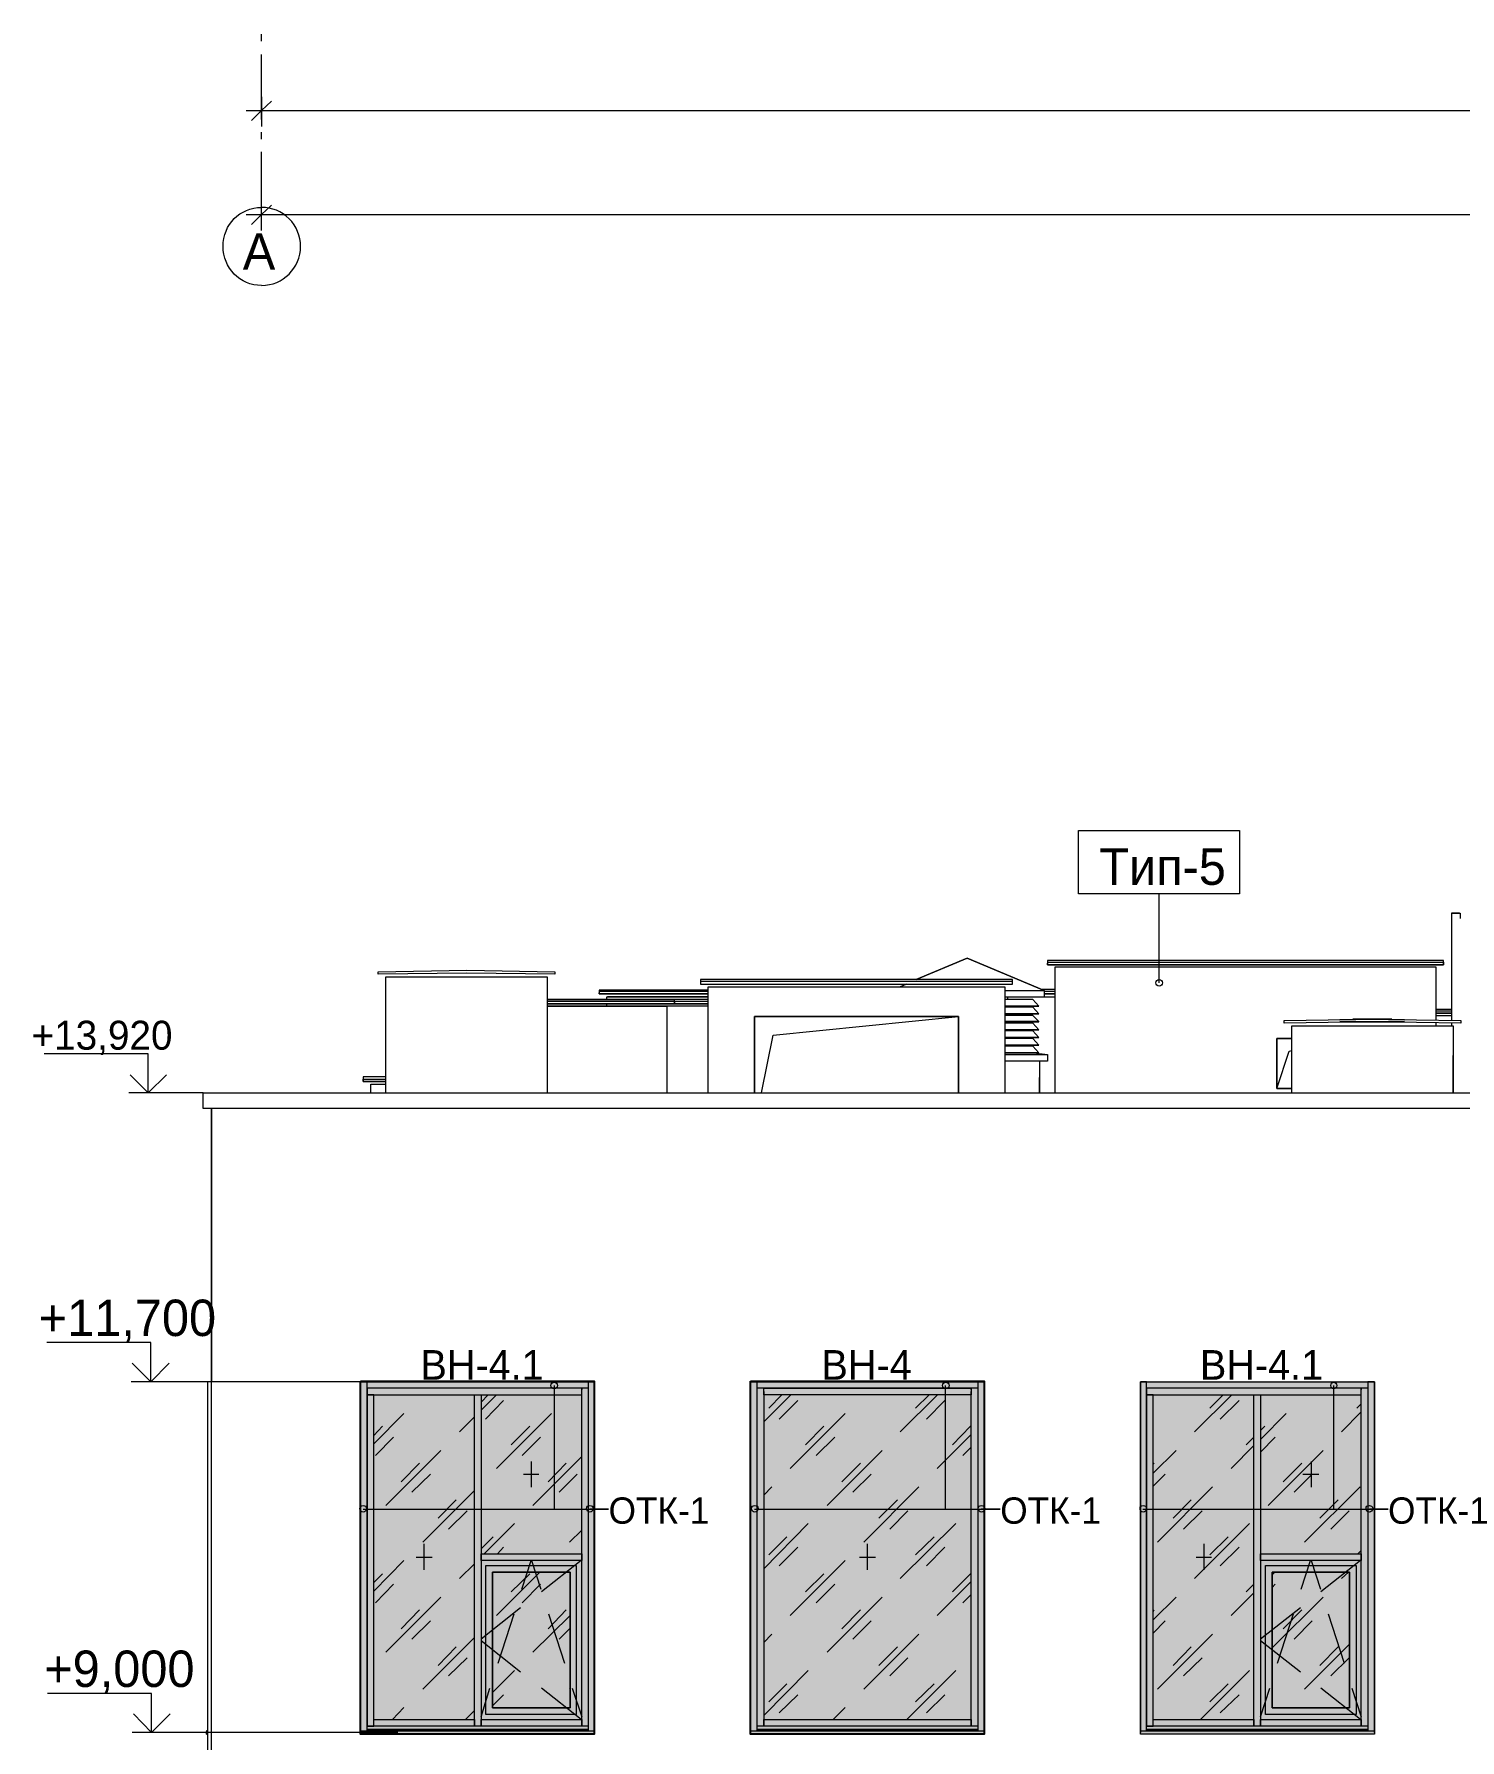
# Model space of a CAD drawing. Header units: millimetres. Extents: x 2294 to 908349, y -83289 to 219220.
# Drawn here: x 315917 to 327248, y 51978 to 65535 of the extents above; entities that cross this region are included whole.
import ezdxf

# ---------------------------------------------------------------- set-up
doc = ezdxf.new("R2010")
doc.units = ezdxf.units.MM
doc.layers.add('PDF _Геометрия', color=7, linetype='Continuous')
doc.layers.add('PDF _Текст', color=7, linetype='Continuous')

msp = doc.modelspace()

# ---------------------------------------------------------------- hatches: boundary and pattern name
at = {"transparency": 33554551}
h = msp.add_hatch(color=3, dxfattribs=at)
h.dxf.hatch_style = 1
h.paths.add_polyline_path([(318511.1151211115, 54829.3446565459), (320369.0341236743, 54829.3446565459), (320369.0341236743, 52022.79406900075), (318511.1151211115, 52022.79406900075)])
h = msp.add_hatch(color=3, dxfattribs=at)
h.dxf.hatch_style = 1
h.paths.add_polyline_path([(321610.5611749815, 54829.3446565459), (323468.4801775443, 54829.3446565459), (323468.4801775443, 52022.79406900075), (321610.5611749815, 52022.79406900075)])
h = msp.add_hatch(color=3, dxfattribs=at)
h.dxf.hatch_style = 1
h.paths.add_polyline_path([(324710.0072287566, 54829.3446565459), (326567.9262313193, 54829.3446565459), (326567.9262313193, 52022.79406900075), (324710.0072287566, 52022.79406900075)])

# ---------------------------------------------------------------- linework, layer by layer
for points in [[(318511.1151211115, 54829.3446565459), (320369.0341236743, 54829.3446565459), (320369.0341236743, 52022.79406900075), (318511.1151211115, 52022.79406900075)], [(321610.5611749815, 54829.3446565459), (323468.4801775443, 54829.3446565459), (323468.4801775443, 52022.79406900075), (321610.5611749815, 52022.79406900075)]]:
    msp.add_lwpolyline(points, close=True)
at = {"layer": 'PDF _Геометрия', "lineweight": 9}
for points in [[(317724.2317788547, 65478.49922230677), (317724.2317788547, 65535.32968592574)], [(317724.2317788547, 64857.73569670063), (317724.2317788547, 65373.58144334261)], [(317724.2317788547, 65036.9702358332), (317724.2317788547, 64927.6808827084), (317724.2317788547, 64800.90523312823)], [(317601.8277032936, 64927.6808827084), (367909.9027209023, 64927.6808827084), (368373.289578086, 64927.6808827084), (408097.7836418285, 64927.6808827084)], [(317724.2317788547, 64700.35902827722), (317724.2317788547, 64757.18949189712)], [(317724.2317788547, 63974.67772370693), (317724.2317788547, 64101.45337328711), (317724.2317788547, 64153.91226279293), (317724.2317788547, 64599.81282342621)], [(317601.8277032936, 64101.45337328711), (408097.7836418285, 64101.45337328711)], [(324858.6407490002, 57994.36432226398), (324858.6407490002, 58702.55933033233)], [(327245.5202206413, 58549.55423597549), (327179.9466087467, 58549.55423597549), (327179.9466087467, 58540.8110877017), (327184.3181829548, 58540.8110877017)], [(327184.3181829548, 57697.09728177753), (327184.3181829548, 58549.55423597549), (327249.8917948494, 58549.55423597549), (327249.8917948494, 58505.83849474438)], [(327118.7445710602, 58160.48413896118), (327118.7445710602, 58138.6262683461), (323971.21120194, 58138.6262683461), (323971.21120194, 58151.74099068646)], [(323971.21120194, 58160.48413896118), (323971.21120194, 58138.6262683461), (327118.7445710602, 58138.6262683461), (327118.7445710602, 58151.74099068646)], [(318712.2075309067, 57120.04949745), (318712.2075309067, 58042.45163760823), (318821.4968838433, 58042.45163760823), (319883.7893960162, 58042.45163760823), (319993.0787491428, 58042.45163760823), (319993.0787491428, 57120.04949745)], [(318720.9506790398, 58042.45163760823), (319988.7071749347, 58042.45163760823)], [(324032.4132396264, 57120.04949745), (324032.4132396264, 58121.13997184415), (324141.7025927512, 58121.13997184415), (326948.2531802489, 58121.13997184415), (327057.5425332806, 58121.13997184415), (327057.5425332806, 57697.09728177753)], [(321273.9499673771, 57937.53385864408), (320408.3782908863, 57937.53385864408), (320408.3782908863, 57928.79071036936), (321273.9499673771, 57928.79071036936)], [(320408.3782908863, 57928.79071036936), (320408.3782908863, 57906.93283975427), (320408.3782908863, 57915.67598802899)], [(321212.7479296925, 57998.73589632963), (321212.7479296925, 57985.62117398926), (323691.4304579089, 57985.62117398926), (323691.4304579089, 58007.47904460435)], [(321212.7479296925, 58007.47904460435), (321212.7479296925, 57985.62117398926), (323691.4304579089, 57985.62117398926), (323691.4304579089, 57998.73589632963)], [(321273.9499673771, 57120.04949745), (321273.9499673771, 57963.76330337324), (321383.2393205038, 57963.76330337324), (323520.9390670976, 57963.76330337324), (323630.2284202224, 57963.76330337324), (323630.2284202224, 57120.04949745)], [(323630.2284202224, 57933.16228448343), (323944.9817571642, 57933.16228448343), (323944.9817571642, 57880.70339502511), (323630.2284202224, 57880.70339502511)], [(323944.9817571642, 57933.16228448343), (323944.9817571642, 57880.70339502511), (323910.0091640654, 57880.70339502511)], [(324032.4132396264, 57941.90543275815), (323923.1238864067, 57941.90543275815)], [(323944.9817571642, 57928.79071036936), (324032.4132396264, 57928.79071036936)], [(324032.4132396264, 57906.93283975427), (323944.9817571642, 57906.93283975427), (324032.4132396264, 57906.93283975427)], [(321273.9499673771, 57863.21709852316), (320701.2737571637, 57863.21709852316), (320679.4158865961, 57863.21709852316), (319993.0787491428, 57863.21709852316), (320679.4158865961, 57863.21709852316)], [(319993.0787491428, 57850.10237618187), (321007.2839458773, 57850.10237618187), (321007.2839458773, 57858.84552440909), (319993.0787491428, 57858.84552440909)], [(321007.2839458773, 57841.35922790715), (321007.2839458773, 57828.24450551928), (319993.0787491428, 57828.24450551928), (321273.9499673771, 57828.24450551928), (319993.0787491428, 57828.24450551928), (321007.2839458773, 57828.24450551928), (321007.2839458773, 57850.10237618187), (321273.9499673771, 57850.10237618187)], [(321273.9499673771, 57810.7582090639), (319993.0787491428, 57810.7582090639), (320836.7925550661, 57810.7582090639), (320946.0819080959, 57810.7582090639), (320946.0819080959, 57120.04949745)], [(319993.0787491428, 57806.38663490326), (319993.0787491428, 57155.02209045389)], [(320469.5803286659, 57863.21709852316), (320469.5803286659, 57885.07496913825), (320578.8696816976, 57885.07496913825), (321273.9499673771, 57885.07496913825), (320473.9519026859, 57885.07496913825)], [(320469.5803286659, 57810.7582090639), (320469.5803286659, 57828.24450551928)], [(323901.2660158372, 57810.7582090639), (323853.178700587, 57863.21709852316), (323630.2284202224, 57863.21709852316)], [(323630.2284202224, 57810.7582090639), (323901.2660158372, 57810.7582090639), (323630.2284202224, 57810.7582090639)], [(323853.178700587, 57802.01506078918), (323901.2660158372, 57749.55617128336), (323853.178700587, 57802.01506078918), (323630.2284202224, 57802.01506078918)], [(323652.0862907919, 57880.70339502511), (323652.0862907919, 57863.21709852316)], [(323652.0862907919, 57810.7582090639), (323652.0862907919, 57802.01506078918)], [(323944.9817571642, 57885.07496913825), (323953.7249053905, 57885.07496913825), (324032.4132396264, 57885.07496913825)], [(324032.4132396264, 57539.72061335505), (324032.4132396264, 57880.70339502511)], [(327184.3181829548, 57784.52876428724), (327057.5425332806, 57784.52876428724)], [(327057.5425332806, 57771.41404194687), (327184.3181829548, 57771.41404194687)], [(327184.3181829548, 57753.92774544493), (327057.5425332806, 57753.92774544493), (327184.3181829548, 57753.92774544493)], [(321697.9926574437, 57120.04949745), (321789.7957140191, 57579.06478047208), (323263.0161938241, 57727.69830066827)], [(323630.2284202224, 57749.55617128336), (323901.2660158372, 57749.55617128336), (323630.2284202224, 57749.55617128336)], [(323901.2660158372, 57688.35413355031), (323853.178700587, 57736.44144889549), (323630.2284202224, 57736.44144889549)], [(323630.2284202224, 57683.98255943717), (323901.2660158372, 57683.98255943717), (323901.2660158372, 57688.35413355031), (323630.2284202224, 57688.35413355031)], [(323853.178700587, 57675.23941120994), (323901.2660158372, 57622.78052170412), (323853.178700587, 57675.23941120994), (323630.2284202224, 57675.23941120994)], [(323630.2284202224, 57622.78052170412), (323901.2660158372, 57622.78052170412), (323630.2284202224, 57622.78052170412)], [(323652.0862907919, 57749.55617128336), (323652.0862907919, 57736.44144889549)], [(323652.0862907919, 57683.98255943717), (323652.0862907919, 57675.23941120994)], [(323652.0862907919, 57622.78052170412), (323652.0862907919, 57614.03737347689)], [(326397.434840698, 57683.98255943717), (326550.4399349599, 57683.98255943717), (326292.5170616864, 57683.98255943717), (326550.4399349599, 57683.98255943717), (325850.9880750722, 57675.23941120994), (325850.9880750722, 57697.09728177753), (326550.4399349599, 57705.84043005225), (326397.434840698, 57705.84043005225)], [(325912.1901129468, 57120.04949745), (325912.1901129468, 57653.38154059392), (326021.4794658835, 57653.38154059392), (327083.7719779613, 57653.38154059392), (327193.061331183, 57653.38154059392), (327193.061331183, 57120.04949745), (327193.061331183, 57417.31653788895), (327193.061331183, 57155.02209045389)], [(326707.8166034298, 57705.84043005225), (326550.4399349599, 57705.84043005225), (327254.2633688676, 57697.09728177753), (327254.2633688676, 57675.23941120994), (326550.4399349599, 57683.98255943717), (326707.8166034298, 57683.98255943717)], [(327184.3181829548, 57732.06987482891), (327057.5425332806, 57732.06987482891)], [(327057.5425332806, 57679.61098532309), (327057.5425332806, 57653.38154059392)], [(327184.3181829548, 57653.38154059392), (327184.3181829548, 57675.23941120994)], [(323853.178700587, 57614.03737347689), (323901.2660158372, 57561.57848397014), (323853.178700587, 57614.03737347689), (323630.2284202224, 57614.03737347689)], [(323630.2284202224, 57561.57848397014), (323901.2660158372, 57561.57848397014), (323630.2284202224, 57561.57848397014)], [(323901.2660158372, 57500.37644623709), (323853.178700587, 57552.83533569635), (323630.2284202224, 57552.83533569635)], [(323630.2284202224, 57500.37644623709), (323901.2660158372, 57500.37644623709), (323630.2284202224, 57500.37644623709)], [(323901.2660158372, 57439.17440850404), (323853.178700587, 57491.63329800987), (323630.2284202224, 57491.63329800987)], [(323652.0862907919, 57561.57848397014), (323652.0862907919, 57552.83533569635)], [(323652.0862907919, 57500.37644623709), (323652.0862907919, 57491.63329800987)], [(325912.1901129468, 57155.02209045389), (325794.1576115938, 57155.02209045389), (325794.1576115938, 57552.83533569635), (325912.1901129468, 57552.83533569635), (325794.1576115938, 57552.83533569635), (325794.1576115938, 57155.02209045389), (325912.1901129468, 57155.02209045389), (325912.1901129468, 57417.31653788895)], [(317260.8449216711, 57120.04949745), (317169.0418650007, 57120.04949745), (316823.6875093582, 57120.04949745), (316823.6875093582, 57430.43126027682), (315997.4599999844, 57430.43126027682)], [(349396.2863063125, 56997.64542198391), (349396.2863063125, 57120.04949745), (349396.2863063125, 56997.64542198391), (317260.8449216711, 56997.64542198391), (317260.8449216711, 57120.04949745), (349396.2863063125, 57120.04949745), (349999.5635354167, 57120.04949745), (350497.9229856024, 57120.04949745), (350497.9229856024, 57430.43126027682), (351324.1504949781, 57430.43126027682)], [(323630.2284202224, 57439.17440850404), (323901.2660158372, 57439.17440850404), (323630.2284202224, 57439.17440850404)], [(323861.9218487202, 57439.17440850404), (323971.21120194, 57426.05968611618), (323971.21120194, 57373.60079665785), (323630.2284202224, 57373.60079665785)], [(323630.2284202224, 57426.05968611618), (323971.21120194, 57426.05968611618)], [(323962.4680535237, 57373.60079665785), (323905.6375900453, 57373.60079665785), (323905.6375900453, 57120.04949745), (323905.6375900453, 57242.4535729161)], [(325794.1576115938, 57155.02209045389), (325890.3322421892, 57452.28913089284), (325912.1901129468, 57456.66070500598)], [(318712.2075309067, 57246.82514707767), (318532.9729916791, 57246.82514707767), (318532.9729916791, 57229.33885057573), (318712.2075309067, 57229.33885057573)], [(318532.9729916791, 57224.96727641416), (318532.9729916791, 57211.85255402629), (318712.2075309067, 57211.85255402629), (318532.9729916791, 57211.85255402629), (318532.9729916791, 57229.33885057573)], [(316981.0641778281, 57120.04949745), (316670.6824149082, 57120.04949745)], [(318594.1750295537, 57120.04949745), (318594.1750295537, 57189.99468345777), (318703.4643824904, 57189.99468345777)], [(330926.3856328579, 44407.51194521715), (330926.3856328579, 42794.40109349159), (330904.5277622903, 42794.40109349159), (330904.5277622903, 44407.51194521715), (330904.5277622903, 42794.40109349159), (317326.4185334707, 42794.40109349159), (317326.4185334707, 56997.64542198391), (317326.4185334707, 54824.97308243276), (317295.81751477, 54824.97308243276), (317295.81751477, 54746.28474819777), (317295.81751477, 49093.83940598858), (317295.81751477, 47777.99559474946), (317295.81751477, 47699.30726051447), (317326.4185334707, 47699.30726051447), (317326.4185334707, 46151.77002063603), (317326.4185334707, 47699.30726051447)], [(319171.2228138822, 54824.97308243276), (317125.3261238637, 54824.97308243276), (316845.5453799276, 54824.97308243276), (316845.5453799276, 55135.35484521207), (316019.317870552, 55135.35484521207)], [(316998.5504741895, 54824.97308243276), (316688.1687114558, 54824.97308243276)], [(318563.5740105698, 52049.02351377741), (318563.5740105698, 52114.59712562454), (318563.5740105698, 53430.44093691115), (318563.5740105698, 52088.36768089538), (318616.0329001232, 52088.36768089538), (318616.0329001232, 53430.44093691115), (318616.0329001232, 54720.0553034211), (318563.5740105698, 54720.0553034211), (318563.5740105698, 53430.44093691115), (318563.5740105698, 54746.28474819777), (318563.5740105698, 54824.97308243276), (318511.1151211115, 54824.97308243276), (318511.1151211115, 54746.28474819777), (318511.1151211115, 53430.44093691115), (318511.1151211115, 52114.59712562454), (318511.1151211115, 52035.90879138862), (318511.1151211115, 54824.97308243276), (320369.0341237693, 54824.97308243276), (320369.0341237693, 52035.90879138862), (320369.0341237693, 52114.59712562454), (320369.0341237693, 53430.44093691115), (320369.0341237693, 54746.28474819777), (320369.0341237693, 54824.97308243276), (320320.9468084241, 54824.97308243276), (320320.9468084241, 54746.28474819777), (320320.9468084241, 53430.44093691115), (320320.9468084241, 52088.36768089538), (320268.4879189658, 52088.36768089538), (320268.4879189658, 53430.44093691115), (320268.4879189658, 54746.28474819777)], [(320049.9092128093, 54794.37206358952), (320049.9092128093, 53810.76788569824), (320482.6950510072, 53810.76788569824), (320334.0615307654, 53810.76788569824)], [(320268.4879189658, 54772.51419292693), (320268.4879189658, 54763.77104469971)], [(321715.4789539932, 54746.28474819777), (321715.4789539932, 52088.36768089538), (321663.0200645349, 52088.36768089538), (321663.0200645349, 54746.28474819777), (321663.0200645349, 54824.97308243276), (321610.5611749815, 54824.97308243276), (321610.5611749815, 54746.28474819777), (321610.5611749815, 52114.59712562454), (321610.5611749815, 52035.90879138862), (321610.5611749815, 54824.97308243276), (323468.4801776393, 54824.97308243276), (323468.4801776393, 52035.90879138862), (323468.4801776393, 52114.59712562454), (323468.4801776393, 54746.28474819777), (323468.4801776393, 54824.97308243276), (323416.021288086, 54824.97308243276), (323416.021288086, 54746.28474819777), (323416.021288086, 52088.36768089538), (323363.5623986276, 52088.36768089538), (323363.5623986276, 54746.28474819777)], [(323363.5623986276, 54763.77104469971), (323363.5623986276, 54772.51419292693), (323363.5623986276, 54720.0553034211), (321715.4789539932, 54720.0553034211), (321715.4789539932, 54772.51419292693), (323363.5623986276, 54772.51419292693)], [(321715.4789539932, 54763.77104469971), (321715.4789539932, 54772.51419292693)], [(323158.0984149075, 54794.37206358952), (323158.0984149075, 53810.76788569824), (323595.2558271235, 53810.76788569824), (323442.2507328617, 53810.76788569824)], [(324758.0945441967, 52049.02351377741), (324758.0945441967, 52114.59712562454), (324758.0945441967, 53430.44093691115), (324758.0945441967, 52088.36768089538), (324810.5534336551, 52088.36768089538), (324810.5534336551, 53430.44093691115), (324810.5534336551, 54720.0553034211), (324758.0945441967, 54720.0553034211), (324758.0945441967, 53430.44093691115), (324758.0945441967, 54746.28474819777), (324758.0945441967, 54824.97308243276), (324710.0072287566, 54824.97308243276), (324710.0072287566, 54746.28474819777), (324710.0072287566, 53430.44093691115), (324710.0072287566, 52114.59712562454), (324710.0072287566, 52035.90879138862), (324710.0072287566, 54824.97308243276), (326567.9262315093, 54824.97308243276), (326567.9262315093, 52035.90879138862), (326567.9262315093, 52114.59712562454), (326567.9262315093, 53430.44093691115), (326567.9262315093, 54746.28474819777), (326567.9262315093, 54824.97308243276), (326515.467342051, 54824.97308243276), (326515.467342051, 54746.28474819777), (326515.467342051, 53430.44093691115), (326515.467342051, 52088.36768089538), (326463.0084524977, 52088.36768089538), (326463.0084524977, 53430.44093691115), (326463.0084524977, 54746.28474819777)], [(326244.4297462462, 54794.37206358952), (326244.4297462462, 53810.76788569824), (326677.215584446, 53810.76788569824), (326528.5820643923, 53810.76788569824)], [(326463.0084524977, 54772.51419292693), (326463.0084524977, 54763.77104469971)], [(319005.102997089, 54720.0553034211), (319009.474571204, 54720.0553034211)], [(319468.4898542727, 54597.65122800157), (319590.8939297388, 54720.0553034211)], [(319468.4898542727, 54663.2248398487), (319525.3203179392, 54720.0553034211)], [(319503.4624471816, 54527.70604199381), (319647.7243933121, 54676.3395622375)], [(320172.3132881804, 54720.0553034211), (320176.6848622935, 54720.0553034211)], [(320320.9468084241, 54746.28474819777), (320320.9468084241, 53430.44093691115), (320320.9468084241, 52114.59712562454), (320320.9468084241, 52049.02351377741)], [(321663.0200645349, 52049.02351377741), (321663.0200645349, 52114.59712562454), (321663.0200645349, 54746.28474819777)], [(321715.4789539932, 54505.84817137872), (321929.6860859415, 54720.0553034211)], [(321754.8231211102, 54615.13752445695), (321859.7409000269, 54720.0553034211)], [(321837.8830293643, 54527.70604199381), (321986.516549608, 54676.3395622375)], [(322511.1054444762, 54720.0553034211), (322511.1054444762, 54720.0553034211)], [(322799.6293366405, 54427.15983714373), (323096.896377031, 54720.0553034211)], [(322922.0334122016, 54615.13752445695), (323031.3227651382, 54720.0553034211)], [(323009.4648945688, 54527.70604199381), (323153.7268406993, 54676.3395622375)], [(323416.021288086, 54746.28474819777), (323416.021288086, 52114.59712562454), (323416.021288086, 52049.02351377741)], [(324845.5260266589, 54720.0553034211), (324849.8976007721, 54720.0553034211)], [(325138.4214929363, 54427.15983714373), (325435.6885333268, 54720.0553034211)], [(325260.8255683074, 54615.13752445695), (325365.7433473191, 54720.0553034211)], [(325343.8854767515, 54527.70604199381), (325492.5189969952, 54676.3395622375)], [(326012.7363177503, 54720.0553034211), (326017.1078918634, 54720.0553034211)], [(326428.0358593988, 54615.13752445695), (326463.0084524977, 54650.11011746083)], [(326515.467342051, 54746.28474819777), (326515.467342051, 53430.44093691115), (326515.467342051, 52114.59712562454), (326515.467342051, 52049.02351377741)], [(318616.0329001232, 54330.9852064068), (318856.4694769422, 54571.42178327241)], [(319297.9984634614, 54427.15983714373), (319416.0309648144, 54545.19233849575)], [(319590.8939297388, 54134.26437086635), (320028.0513420517, 54571.42178327241)], [(321925.3145119215, 54134.26437086635), (322362.4719242344, 54571.42178327241)], [(325663.0103878065, 54365.95779941068), (325868.4743716216, 54571.42178327241)], [(326305.6317840277, 54427.15983714373), (326463.0084524977, 54584.53650561371)], [(318616.0329001232, 54396.55881830049), (318685.9780861309, 54470.87557837483)], [(318629.1476224626, 54239.18214983051), (318773.4095685931, 54383.44409591262)], [(319708.9264310917, 54322.24205817957), (319857.5599512404, 54470.87557837483)], [(319796.3579135539, 54239.18214983051), (319940.6198595895, 54383.44409591262)], [(322047.7185872926, 54322.24205817957), (322191.9805334231, 54470.87557837483)], [(322130.7784957367, 54239.18214983051), (322279.4120159803, 54383.44409591262)], [(323092.5248030128, 54134.26437086635), (323363.5623986276, 54405.30196652771)], [(323214.9288783839, 54322.24205817957), (323359.1908244195, 54470.87557837483)], [(325549.3494605666, 54322.24205817957), (325610.5514983463, 54383.44409591262)], [(325663.0103878065, 54435.90298541845), (325697.9829808103, 54470.87557837483)], [(325663.0103878065, 54265.41159455967), (325781.0428891575, 54383.44409591262)], [(318712.2075309067, 53841.36890454148), (319149.3649431246, 54278.52631694754)], [(319879.417821998, 53841.36890454148), (320268.4879189658, 54230.43900160328)], [(322218.2099781039, 53841.36890454148), (322655.3673906068, 54278.52631694754)], [(323297.988786733, 54239.18214983051), (323363.5623986276, 54304.75576167763)], [(324810.5534336551, 54099.29177786247), (324994.1595469026, 54278.52631694754)], [(325431.3169592137, 54134.26437086635), (325610.5514983463, 54317.8704840655)], [(325724.2124254911, 53841.36890454148), (326161.3698379921, 54278.52631694754)], [(318834.6116062778, 54029.3465918547), (318978.8735523133, 54177.98011209746)], [(319866.3030995617, 54191.09483448532), (319866.3030995617, 53985.63085062266)], [(320001.8218972741, 54029.3465918547), (320146.0838434047, 54177.98011209746)], [(322336.2424794568, 54029.3465918547), (322484.8759997005, 54177.98011209746)], [(324810.5534336551, 54169.23696382274), (324819.2965818832, 54177.98011209746)], [(325842.244926844, 54029.3465918547), (325990.8784471808, 54177.98011209746)], [(326065.1952072086, 54191.09483448532), (326065.1952072086, 53985.63085062266)], [(318917.6715146268, 53946.28668350563), (319066.3050348705, 54090.54862958775)], [(319005.102997089, 53548.47343826317), (319416.0309648144, 53959.4014058935)], [(319805.1010617821, 54090.54862958775), (319927.5051372482, 54090.54862958775)], [(320089.2533799263, 53946.28668350563), (320233.5153259619, 54090.54862958775)], [(321715.4789539932, 53924.42881288962), (321781.0525658878, 53990.00242478424)], [(322423.673962014, 53946.28668350563), (322567.9359081427, 54090.54862958775)], [(322511.1054444762, 53548.47343826317), (322948.2628568842, 53990.00242478424)], [(324810.5534336551, 53994.37399889738), (324906.7280643454, 54090.54862958775)], [(324845.5260266589, 53548.47343826317), (325282.683439065, 53990.00242478424)], [(325929.6764093062, 53946.28668350563), (326073.9383554368, 54090.54862958775)], [(325999.621595314, 54090.54862958775), (326126.3972448951, 54090.54862958775)], [(326012.7363177503, 53548.47343826317), (326454.2653041764, 53990.00242478424)], [(319127.5070725551, 53740.82269969047), (319271.7690186857, 53885.08464577259)], [(322629.1379458292, 53740.82269969047), (322777.7714660729, 53885.08464577259)], [(324967.930102125, 53740.82269969047), (325112.1920482537, 53885.08464577259)], [(326135.1403932164, 53740.82269969047), (326279.4023393451, 53885.08464577259)], [(318532.9729916791, 53810.76788569824), (320482.6950510072, 53810.76788569824)], [(319210.5669809992, 53653.39121722826), (319359.2005011479, 53797.65316331037)], [(319494.7192989553, 53456.67038164032), (319735.1558758693, 53697.10695845936)], [(321641.1621937773, 53810.76788569824), (323595.2558271235, 53810.76788569824)], [(321715.4789539932, 53338.63788033486), (322069.5764580502, 53697.10695845936)], [(322716.5694282914, 53653.39121722826), (322860.831374327, 53797.65316331037)], [(322799.6293366405, 53259.94954609987), (323241.1583231615, 53697.10695845936)], [(324727.493525306, 53810.76788569824), (326677.215584446, 53810.76788569824)], [(325050.9900103791, 53653.39121722826), (325199.6235306228, 53797.65316331037)], [(325138.4214929363, 53259.94954609987), (325575.5789052492, 53697.10695845936)], [(326222.5718756786, 53653.39121722826), (326366.8338217142, 53797.65316331037)], [(319468.4898542727, 53496.01454875735), (319564.664485058, 53592.18917949521)], [(320172.3132881804, 53548.47343826317), (320268.4879189658, 53644.64806895354)], [(321754.8231211102, 53447.9272333656), (321899.0850671458, 53592.18917949521)], [(322922.0334122016, 53447.9272333656), (323070.6669322553, 53592.18917949521)], [(325260.8255683074, 53447.9272333656), (325405.087514438, 53592.18917949521)], [(318952.6441076307, 53430.44093691115), (319079.4197573049, 53430.44093691115)], [(319013.8461454122, 53535.35871587531), (319013.8461454122, 53329.89473206014)], [(319599.6370779669, 53456.67038164032), (319647.7243933121, 53509.12927114614)], [(321837.8830293643, 53360.49575090338), (321986.516549608, 53509.12927114614)], [(322476.1328515674, 53430.44093691115), (322602.9085010535, 53430.44093691115)], [(322537.3348892538, 53535.35871587531), (322537.3348892538, 53329.89473206014)], [(323009.4648945688, 53360.49575090338), (323153.7268406993, 53509.12927114614)], [(325151.5362153726, 53430.44093691115), (325273.9402907437, 53430.44093691115)], [(325212.7382530572, 53535.35871587531), (325212.7382530572, 53329.89473206014)], [(325343.8854767515, 53360.49575090338), (325492.5189969952, 53509.12927114614)], [(326436.7790078151, 53456.67038164032), (326463.0084524977, 53482.89982641698)], [(318616.0329001232, 53159.40334120137), (318856.4694769422, 53404.21149218199)], [(318616.0329001232, 53229.34852720913), (318685.9780861309, 53299.2937132169)], [(319297.9984634614, 53259.94954609987), (319416.0309648144, 53377.98204745282)], [(319590.8939297388, 52967.054079775), (319936.2482854745, 53312.4084355582)], [(319708.9264310917, 53155.03176713572), (319857.5599512404, 53299.2937132169)], [(319791.9863393458, 53176.88963770331), (319866.3030995617, 53404.21149218199)], [(319870.6746735817, 53404.21149218199), (319944.9914337976, 53176.88963770331)], [(320264.1163447576, 53404.21149218199), (319949.3630078158, 53155.03176713572)], [(321925.3145119215, 52967.054079775), (322362.4719242344, 53404.21149218199)], [(322047.7185872926, 53155.03176713572), (322191.9805334231, 53299.2937132169)], [(323214.9288783839, 53155.03176713572), (323359.1908244195, 53299.2937132169)], [(325754.8134444768, 53290.55056494218), (325776.6713150444, 53312.4084355582)], [(325986.5068729727, 53176.88963770331), (326060.8236330005, 53404.21149218199)], [(326065.1952072086, 53404.21149218199), (326139.5119672345, 53176.88963770331)], [(326458.6368783845, 53404.21149218199), (326143.8835414445, 53155.03176713572)], [(326305.6317840277, 53259.94954609987), (326362.4622475991, 53312.4084355582)], [(318629.1476224626, 53067.60028462601), (318773.4095685931, 53216.23380482127)], [(319796.3579135539, 53067.60028462601), (319940.6198595895, 53216.23380482127)], [(322130.7784957367, 53067.60028462601), (322279.4120159803, 53216.23380482127)], [(323092.5248030128, 52967.054079775), (323363.5623986276, 53238.09167543636)], [(325431.3169592137, 52967.054079775), (325610.5514983463, 53146.288618861)], [(325549.3494605666, 53155.03176713572), (325610.5514983463, 53216.23380482127)], [(325754.8134444768, 53190.00436009211), (325781.0428891575, 53216.23380482127)], [(318712.2075309067, 52674.15861345013), (319149.3649431246, 53111.31602585712)], [(318834.6116062778, 52862.13630081085), (318978.8735523133, 53010.76982100611)], [(319783.2431912126, 53028.25611750805), (319468.4898542727, 52779.07639241428)], [(320001.8218972741, 52862.13630081085), (320146.0838434047, 53010.76982100611)], [(322218.2099781039, 52674.15861345013), (322655.3673906068, 53111.31602585712)], [(322336.2424794568, 52862.13630081085), (322484.8759997005, 53010.76982100611)], [(323297.988786733, 53067.60028462601), (323363.5623986276, 53133.1738964722)], [(324810.5534336551, 52932.08148677112), (324994.1595469026, 53111.31602585712)], [(324810.5534336551, 52997.65509866481), (324819.2965818832, 53010.76982100611)], [(325982.1352987646, 53028.25611750805), (325663.0103878065, 52779.07639241428)], [(325754.8134444768, 52709.13120645401), (326161.3698379921, 53111.31602585712)], [(325842.244926844, 52862.13630081085), (325990.8784471808, 53010.76982100611)], [(318917.6715146268, 52779.07639241428), (319066.3050348705, 52923.33833854389)], [(319604.0086521751, 52586.72713098791), (319730.7843016612, 52980.16880216287)], [(319879.417821998, 52674.15861345013), (320176.6848622935, 52967.054079775)], [(320006.1934714823, 52980.16880216287), (320132.9691210634, 52586.72713098791)], [(322423.673962014, 52779.07639241428), (322567.9359081427, 52923.33833854389)], [(324810.5534336551, 52827.16370780696), (324906.7280643454, 52923.33833854389)], [(325798.5291856139, 52586.72713098791), (325925.3048352881, 52980.16880216287)], [(325929.6764093062, 52779.07639241428), (326073.9383554368, 52923.33833854389)], [(326200.714005111, 52980.16880216287), (326327.4896545953, 52586.72713098791)], [(319005.102997089, 52381.26314717275), (319416.0309648144, 52792.19111480308)], [(319783.2431912126, 52516.78194498015), (319468.4898542727, 52765.96167007298)], [(320089.2533799263, 52779.07639241428), (320176.6848622935, 52866.50787492399)], [(321715.4789539932, 52752.84694768512), (321781.0525658878, 52818.42055953224)], [(322511.1054444762, 52381.26314717275), (322948.2628568842, 52818.42055953224)], [(324845.5260266589, 52381.26314717275), (325282.683439065, 52818.42055953224)], [(325982.1352987646, 52516.78194498015), (325663.0103878065, 52765.96167007298)], [(326012.7363177503, 52381.26314717275), (326371.2053959223, 52739.73222529725)], [(319127.5070725551, 52569.24083448597), (319271.7690186857, 52717.87435472873)], [(319210.5669809992, 52486.18092613691), (319359.2005011479, 52630.44287226652)], [(322629.1379458292, 52569.24083448597), (322777.7714660729, 52717.87435472873)], [(322716.5694282914, 52486.18092613691), (322860.831374327, 52630.44287226652)], [(324967.930102125, 52569.24083448597), (325112.1920482537, 52717.87435472873)], [(325050.9900103791, 52486.18092613691), (325199.6235306228, 52630.44287226652)], [(326135.1403932164, 52569.24083448597), (326279.4023393451, 52717.87435472873)], [(326222.5718756786, 52486.18092613691), (326366.8338217142, 52630.44287226652)], [(319560.2929108499, 52355.03370244359), (319735.1558758693, 52529.89666736801)], [(321715.4789539932, 52171.42758924351), (322069.5764580502, 52529.89666736801)], [(322852.0882260988, 52140.8265703537), (323241.1583231615, 52529.89666736801)], [(325186.5088082815, 52140.8265703537), (325575.5789052492, 52529.89666736801)], [(318808.382161502, 52035.90879138862), (317155.9271426594, 52035.90879138862), (316849.9169541358, 52035.90879138862), (316849.9169541358, 52346.29055416887), (316023.689444667, 52346.29055416887)], [(319468.4898542727, 52162.68444096879), (319538.4350402805, 52390.00629539997)], [(319560.2929108499, 52420.60731428978), (319564.664485058, 52424.97888840386)], [(319560.2929108499, 52250.1159234785), (319647.7243933121, 52337.54740594164)], [(320264.1163447576, 52140.8265703537), (319949.3630078158, 52390.00629539997)], [(320172.3132881804, 52381.26314717275), (320176.6848622935, 52385.6347212859)], [(320194.171158843, 52390.00629539997), (320268.4879189658, 52162.68444096879)], [(321754.8231211102, 52280.71694232174), (321899.0850671458, 52424.97888840386)], [(321837.8830293643, 52193.28545985953), (321986.516549608, 52337.54740594164)], [(322922.0334122016, 52280.71694232174), (323070.6669322553, 52424.97888840386)], [(323009.4648945688, 52193.28545985953), (323153.7268406993, 52337.54740594164)], [(325260.8255683074, 52280.71694232174), (325405.087514438, 52424.97888840386)], [(325343.8854767515, 52193.28545985953), (325492.5189969952, 52337.54740594164)], [(325663.0103878065, 52162.68444096879), (325737.3271479274, 52390.00629539997)], [(326458.6368783845, 52140.8265703537), (326143.8835414445, 52390.00629539997)], [(326388.6916922817, 52390.00629539997), (326463.0084524977, 52162.68444096879)], [(318764.666420365, 52140.8265703537), (318856.4694769422, 52237.00120109064)], [(319346.0857787116, 52140.8265703537), (319416.0309648144, 52210.77175636147)], [(320023.6797680317, 52232.62962697656), (320028.0513420517, 52237.00120109064)], [(322266.297293639, 52140.8265703537), (322362.4719242344, 52237.00120109064)], [(325864.1027974116, 52232.62962697656), (325868.4743716216, 52237.00120109064)], [(320320.9468084241, 52088.36768089538), (318563.5740105698, 52088.36768089538)], [(320320.9468084241, 52062.13823611871), (318563.5740105698, 52062.13823611871), (320320.9468084241, 52062.13823611871)], [(320320.9468084241, 52062.13823611871), (318563.5740105698, 52062.13823611871)], [(323416.021288086, 52088.36768089538), (321663.0200645349, 52088.36768089538)], [(323416.021288086, 52062.13823611871), (321663.0200645349, 52062.13823611871), (323416.021288086, 52062.13823611871)], [(323416.021288086, 52062.13823611871), (321663.0200645349, 52062.13823611871)], [(326515.467342051, 52088.36768089538), (324758.0945441967, 52088.36768089538)], [(326515.467342051, 52062.13823611871), (324758.0945441967, 52062.13823611871), (326515.467342051, 52062.13823611871)], [(326515.467342051, 52062.13823611871), (324758.0945441967, 52062.13823611871)], [(317007.2936226057, 52035.90879138862), (316696.9118596839, 52035.90879138862)], [(317295.81751477, 52049.02351377741), (317287.0743663518, 52049.02351377741), (317287.0743663518, 52022.79406900075), (317287.0743663518, 52044.65193961677), (317295.81751477, 52044.65193961677)], [(317295.81751477, 52027.1656431614), (317291.4459405618, 52022.79406900075), (317287.0743663518, 52022.79406900075), (317291.4459405618, 52022.79406900075), (317295.81751477, 52022.79406900075)], [(320369.0341237693, 52031.53721722797), (320369.0341237693, 52022.79406900075), (318511.1151211115, 52022.79406900075), (318511.1151211115, 52049.02351377741), (318511.1151211115, 52053.39508789056)], [(318511.1151211115, 52049.02351377741), (320369.0341237693, 52049.02351377741)], [(318511.1151211115, 52022.79406900075), (318511.1151211115, 52031.53721722797)], [(320369.0341237693, 52053.39508789056), (320369.0341237693, 52049.02351377741), (320369.0341237693, 52022.79406900075)], [(323468.4801776393, 52031.53721722797), (323468.4801776393, 52022.79406900075), (321610.5611749815, 52022.79406900075), (321610.5611749815, 52049.02351377741), (321610.5611749815, 52053.39508789056)], [(321610.5611749815, 52049.02351377741), (323468.4801776393, 52049.02351377741)], [(321610.5611749815, 52022.79406900075), (321610.5611749815, 52031.53721722797)], [(323468.4801776393, 52053.39508789056), (323468.4801776393, 52049.02351377741), (323468.4801776393, 52022.79406900075)], [(326567.9262315093, 52031.53721722797), (326567.9262315093, 52022.79406900075), (324710.0072287566, 52022.79406900075), (324710.0072287566, 52049.02351377741), (324710.0072287566, 52053.39508789056)], [(324710.0072287566, 52049.02351377741), (326567.9262315093, 52049.02351377741)], [(324710.0072287566, 52022.79406900075), (324710.0072287566, 52031.53721722797)], [(326567.9262315093, 52053.39508789056), (326567.9262315093, 52049.02351377741), (326567.9262315093, 52022.79406900075)]]:
    msp.add_lwpolyline(points, dxfattribs=at)
at = {"layer": 'PDF _Геометрия', "lineweight": 18}
for points in [[(317802.9201130888, 65001.99764282932), (317724.2317788547, 64927.6808827084), (317645.5434446188, 64848.99254847341)], [(317802.9201130888, 64175.77013340802), (317724.2317788547, 64101.45337328711), (317645.5434446188, 64022.76503905118)], [(316967.9494554887, 57264.31144353212), (316823.6875093582, 57120.04949745), (316679.4255632295, 57264.31144353212)], [(316989.8073260563, 54973.60660262802), (316845.5453799276, 54824.97308243276), (316696.9118596839, 54973.60660262802)], [(316998.5504741895, 52184.54231163231), (316849.9169541358, 52035.90879138862), (316705.6550080052, 52184.54231163231)]]:
    msp.add_lwpolyline(points, dxfattribs=at)
msp.add_lwpolyline([(317724.2317788547, 63537.52031129994, 0.411971830988338), (318034.6135415866, 63847.90207412676, 0.4172634351384605), (317724.2317788547, 64158.28383690608)], format="xyb", dxfattribs=at)
at = {"layer": 'PDF _Геометрия', "lineweight": 9}
for points in [[(324216.0193527772, 59205.29035453894), (325496.8905710133, 59205.29035453894), (325496.8905710133, 58702.55933033233), (324216.0193527772, 58702.55933033233)], [(322926.4049862197, 58020.59376699314), (323332.9613797369, 58191.08515780442), (323944.9817571642, 57933.16228448343), (323332.9613797369, 58191.08515780442)], [(323971.21120194, 58160.48413896118), (327118.7445710602, 58160.48413896118), (327118.7445710602, 58173.59886130248), (325641.152517142, 58173.59886130248), (325177.7656600534, 58173.59886130248), (323971.21120194, 58173.59886130248)], [(319354.8289271279, 58094.91052706749), (320054.2807868274, 58081.79580472619), (320054.2807868274, 58064.30950822425), (319354.8289271279, 58073.05265649897), (318651.005493032, 58064.30950822425), (318651.005493032, 58081.79580472619)], [(321273.9499673771, 57906.93283975427), (320408.3782908863, 57906.93283975427)], [(321212.7479296925, 58007.47904460435), (323691.4304579089, 58007.47904460435), (323691.4304579089, 58020.59376699314), (321212.7479296925, 58020.59376699314)], [(322799.6293366405, 57963.76330337324), (322847.7166519857, 57985.62117398926)], [(323263.0161938241, 57727.69830066827), (321641.1621937773, 57727.69830066827), (321641.1621937773, 57120.04949745), (321641.1621937773, 57727.69830066827), (323263.0161938241, 57727.69830066827), (323263.0161938241, 57120.04949745)], [(326550.4399349599, 57705.84043005225), (326292.5170616864, 57701.46885593911)], [(326808.3628082334, 57701.46885593911), (326550.4399349599, 57705.84043005225)], [(326550.4399349599, 57683.98255943717), (326808.3628082334, 57683.98255943717)], [(319442.260409497, 54772.51419292693), (318563.5740105698, 54772.51419292693), (318563.5740105698, 54720.0553034211), (319442.260409497, 54720.0553034211), (320268.4879189658, 54720.0553034211), (320268.4879189658, 54772.51419292693), (319442.260409497, 54772.51419292693), (318589.8034553456, 54772.51419292693), (318563.5740105698, 54772.51419292693), (318563.5740105698, 54824.97308243276), (318589.8034553456, 54824.97308243276), (319442.260409497, 54824.97308243276), (320294.7173636465, 54824.97308243276), (320320.9468084241, 54824.97308243276), (320320.9468084241, 54772.51419292693), (320294.7173636465, 54772.51419292693)], [(321689.2495092156, 54824.97308243276), (323416.021288086, 54824.97308243276), (323416.021288086, 54772.51419292693), (321689.2495092156, 54772.51419292693), (321663.0200645349, 54772.51419292693), (321663.0200645349, 54824.97308243276)], [(325636.7809431239, 54772.51419292693), (324758.0945441967, 54772.51419292693), (324758.0945441967, 54720.0553034211), (325636.7809431239, 54720.0553034211), (326463.0084524977, 54720.0553034211), (326463.0084524977, 54772.51419292693), (325636.7809431239, 54772.51419292693), (324784.3239889725, 54772.51419292693), (324758.0945441967, 54772.51419292693), (324758.0945441967, 54824.97308243276), (324784.3239889725, 54824.97308243276), (325636.7809431239, 54824.97308243276), (326489.2378972752, 54824.97308243276), (326515.467342051, 54824.97308243276), (326515.467342051, 54772.51419292693), (326489.2378972752, 54772.51419292693)], [(319468.4898542727, 52088.36768089538), (319416.0309648144, 52088.36768089538), (318616.0329001232, 52088.36768089538), (318616.0329001232, 52140.8265703537), (319416.0309648144, 52140.8265703537), (319416.0309648144, 52088.36768089538), (319416.0309648144, 53430.44093691115), (319416.0309648144, 54720.0553034211), (319468.4898542727, 54720.0553034211), (319468.4898542727, 53430.44093691115)], [(325663.0103878065, 52088.36768089538), (325610.5514983463, 52088.36768089538), (324810.5534336551, 52088.36768089538), (324810.5534336551, 52140.8265703537), (325610.5514983463, 52140.8265703537), (325610.5514983463, 52088.36768089538), (325610.5514983463, 53430.44093691115), (325610.5514983463, 54720.0553034211), (325663.0103878065, 54720.0553034211), (325663.0103878065, 53430.44093691115)], [(320268.4879189658, 53404.21149218199), (319468.4898542727, 53404.21149218199), (319468.4898542727, 53456.67038164032), (320268.4879189658, 53456.67038164032)], [(326463.0084524977, 53404.21149218199), (325663.0103878065, 53404.21149218199), (325663.0103878065, 53456.67038164032), (326463.0084524977, 53456.67038164032)], [(319507.8340213897, 53364.86732506403), (320224.7721776387, 53364.86732506403), (320224.7721776387, 52180.17073747073), (319507.8340213897, 52180.17073747073)], [(320224.7721776387, 53364.86732506403), (320224.7721776387, 52180.17073747073), (319507.8340213897, 52180.17073747073), (319507.8340213897, 53364.86732506403)], [(320176.6848622935, 53312.4084355582), (319560.2929108499, 53312.4084355582), (319560.2929108499, 52232.62962697656), (320176.6848622935, 52232.62962697656)], [(319560.2929108499, 52232.62962697656), (319560.2929108499, 53312.4084355582), (320176.6848622935, 53312.4084355582), (320176.6848622935, 52232.62962697656)], [(325702.3545549235, 53364.86732506403), (326423.6642853806, 53364.86732506403), (326423.6642853806, 52180.17073747073), (325702.3545549235, 52180.17073747073)], [(326423.6642853806, 53364.86732506403), (326423.6642853806, 52180.17073747073), (325702.3545549235, 52180.17073747073), (325702.3545549235, 53364.86732506403)], [(326371.2053959223, 53312.4084355582), (325754.8134444768, 53312.4084355582), (325754.8134444768, 52232.62962697656), (326371.2053959223, 52232.62962697656)], [(325754.8134444768, 52232.62962697656), (325754.8134444768, 53312.4084355582), (326371.2053959223, 53312.4084355582), (326371.2053959223, 52232.62962697656)], [(320268.4879189658, 52088.36768089538), (319468.4898542727, 52088.36768089538), (319468.4898542727, 52140.8265703537), (320268.4879189658, 52140.8265703537)], [(323363.5623986276, 52088.36768089538), (321715.4789539932, 52088.36768089538), (321715.4789539932, 52140.8265703537), (323363.5623986276, 52140.8265703537)], [(326463.0084524977, 52088.36768089538), (325663.0103878065, 52088.36768089538), (325663.0103878065, 52140.8265703537), (326463.0084524977, 52140.8265703537)]]:
    msp.add_lwpolyline(points, close=True, dxfattribs=at)
at = {"layer": 'PDF _Геометрия', "lineweight": 18}
for points in [[(317418.2215901411, 63847.90207407926), (317418.2215901411, 64022.76503905118), (317553.7403880435, 64158.28383690608), (317724.2317788547, 64158.28383690608)], [(317724.2317788547, 63537.52031129994), (317553.7403880435, 63537.52031129994), (317418.2215901411, 63677.41068326798), (317418.2215901411, 63847.90207407926)]]:
    msp.add_open_spline(points, degree=3, dxfattribs=at)
at = {"layer": 'PDF _Геометрия', "lineweight": 9}
for points in [[(324832.4113042227, 57994.36432226398), (324832.4113042227, 58011.85061871842), (324841.1544524508, 58020.59376699314), (324858.6407490002, 58020.59376699314)], [(324832.4113042227, 57994.36432226398), (324832.4113042227, 58011.85061871842), (324841.1544524508, 58020.59376699314), (324858.6407490002, 58020.59376699314)], [(324858.6407490002, 57968.13487748732), (324841.1544524508, 57968.13487748732), (324832.4113042227, 57981.24959987518), (324832.4113042227, 57994.36432226398)], [(324858.6407490002, 57968.13487748732), (324841.1544524508, 57968.13487748732), (324832.4113042227, 57981.24959987518), (324832.4113042227, 57994.36432226398)], [(324858.6407490002, 58020.59376699314), (324871.7554713415, 58020.59376699314), (324884.870193776, 58011.85061871842), (324884.870193776, 57994.36432226398)], [(324858.6407490002, 58020.59376699314), (324871.7554713415, 58020.59376699314), (324884.870193776, 58011.85061871842), (324884.870193776, 57994.36432226398)], [(324884.870193776, 57994.36432226398), (324884.870193776, 57981.24959987518), (324871.7554713415, 57968.13487748732), (324858.6407490002, 57968.13487748732)], [(324884.870193776, 57994.36432226398), (324884.870193776, 57981.24959987518), (324871.7554713415, 57968.13487748732), (324858.6407490002, 57968.13487748732)], [(320023.6797680317, 54794.37206358952), (320023.6797680317, 54811.85836004489), (320032.4229162598, 54820.60150831868), (320049.9092128093, 54820.60150831868)], [(320023.6797680317, 54794.37206358952), (320023.6797680317, 54811.85836004489), (320032.4229162598, 54820.60150831868), (320049.9092128093, 54820.60150831868)], [(320049.9092128093, 54768.14261881285), (320032.4229162598, 54768.14261881285), (320023.6797680317, 54781.25734120165), (320023.6797680317, 54794.37206358952)], [(320049.9092128093, 54768.14261881285), (320032.4229162598, 54768.14261881285), (320023.6797680317, 54781.25734120165), (320023.6797680317, 54794.37206358952)], [(320049.9092128093, 54820.60150831868), (320063.0239351506, 54820.60150831868), (320076.1386574919, 54811.85836004489), (320076.1386574919, 54794.37206358952)], [(320049.9092128093, 54820.60150831868), (320063.0239351506, 54820.60150831868), (320076.1386574919, 54811.85836004489), (320076.1386574919, 54794.37206358952)], [(320076.1386574919, 54794.37206358952), (320076.1386574919, 54781.25734120165), (320063.0239351506, 54768.14261881285), (320049.9092128093, 54768.14261881285)], [(320076.1386574919, 54794.37206358952), (320076.1386574919, 54781.25734120165), (320063.0239351506, 54768.14261881285), (320049.9092128093, 54768.14261881285)], [(323136.2405441499, 54794.37206358952), (323136.2405441499, 54811.85836004489), (323144.9836924712, 54820.60150831868), (323162.4699889256, 54820.60150831868)], [(323136.2405441499, 54794.37206358952), (323136.2405441499, 54811.85836004489), (323144.9836924712, 54820.60150831868), (323162.4699889256, 54820.60150831868)], [(323162.4699889256, 54768.14261881285), (323144.9836924712, 54768.14261881285), (323136.2405441499, 54781.25734120165), (323136.2405441499, 54794.37206358952)], [(323162.4699889256, 54768.14261881285), (323144.9836924712, 54768.14261881285), (323136.2405441499, 54781.25734120165), (323136.2405441499, 54794.37206358952)], [(323162.4699889256, 54820.60150831868), (323175.5847112669, 54820.60150831868), (323188.6994336082, 54811.85836004489), (323188.6994336082, 54794.37206358952)], [(323162.4699889256, 54820.60150831868), (323175.5847112669, 54820.60150831868), (323188.6994336082, 54811.85836004489), (323188.6994336082, 54794.37206358952)], [(323188.6994336082, 54794.37206358952), (323188.6994336082, 54781.25734120165), (323175.5847112669, 54768.14261881285), (323162.4699889256, 54768.14261881285)], [(323188.6994336082, 54794.37206358952), (323188.6994336082, 54781.25734120165), (323175.5847112669, 54768.14261881285), (323162.4699889256, 54768.14261881285)], [(326222.5718756786, 54794.37206358952), (326222.5718756786, 54811.85836004489), (326231.3150238118, 54820.60150831868), (326244.4297462462, 54820.60150831868)], [(326222.5718756786, 54794.37206358952), (326222.5718756786, 54811.85836004489), (326231.3150238118, 54820.60150831868), (326244.4297462462, 54820.60150831868)], [(326244.4297462462, 54768.14261881285), (326231.3150238118, 54768.14261881285), (326222.5718756786, 54781.25734120165), (326222.5718756786, 54794.37206358952)], [(326244.4297462462, 54768.14261881285), (326231.3150238118, 54768.14261881285), (326222.5718756786, 54781.25734120165), (326222.5718756786, 54794.37206358952)], [(326244.4297462462, 54820.60150831868), (326257.5444685875, 54820.60150831868), (326270.6591909288, 54811.85836004489), (326270.6591909288, 54794.37206358952)], [(326244.4297462462, 54820.60150831868), (326257.5444685875, 54820.60150831868), (326270.6591909288, 54811.85836004489), (326270.6591909288, 54794.37206358952)], [(326270.6591909288, 54794.37206358952), (326270.6591909288, 54781.25734120165), (326257.5444685875, 54768.14261881285), (326244.4297462462, 54768.14261881285)], [(326270.6591909288, 54794.37206358952), (326270.6591909288, 54781.25734120165), (326257.5444685875, 54768.14261881285), (326244.4297462462, 54768.14261881285)], [(318506.7435469965, 53815.13945981232), (318506.7435469965, 53832.62575631426), (318515.4866953196, 53841.36890454148), (318532.9729916791, 53841.36890454148)], [(318506.7435469965, 53815.13945981232), (318506.7435469965, 53832.62575631426), (318515.4866953196, 53841.36890454148), (318532.9729916791, 53841.36890454148)], [(318532.9729916791, 53841.36890454148), (318546.0877140204, 53841.36890454148), (318559.2024364548, 53832.62575631426), (318559.2024364548, 53815.13945981232)], [(318532.9729916791, 53841.36890454148), (318546.0877140204, 53841.36890454148), (318559.2024364548, 53832.62575631426), (318559.2024364548, 53815.13945981232)], [(320307.8320860828, 53815.13945981232), (320307.8320860828, 53832.62575631426), (320316.5752342159, 53841.36890454148), (320334.0615307654, 53841.36890454148)], [(320307.8320860828, 53815.13945981232), (320307.8320860828, 53832.62575631426), (320316.5752342159, 53841.36890454148), (320334.0615307654, 53841.36890454148)], [(320334.0615307654, 53841.36890454148), (320347.1762531998, 53841.36890454148), (320360.2909755411, 53832.62575631426), (320360.2909755411, 53815.13945981232)], [(320334.0615307654, 53841.36890454148), (320347.1762531998, 53841.36890454148), (320360.2909755411, 53832.62575631426), (320360.2909755411, 53815.13945981232)], [(321619.3043232078, 53815.13945981232), (321619.3043232078, 53832.62575631426), (321628.047471436, 53841.36890454148), (321645.5337679854, 53841.36890454148)], [(321619.3043232078, 53815.13945981232), (321619.3043232078, 53832.62575631426), (321628.047471436, 53841.36890454148), (321645.5337679854, 53841.36890454148)], [(321645.5337679854, 53841.36890454148), (321658.6484903267, 53841.36890454148), (321671.7632126661, 53832.62575631426), (321671.7632126661, 53815.13945981232)], [(321645.5337679854, 53841.36890454148), (321658.6484903267, 53841.36890454148), (321671.7632126661, 53832.62575631426), (321671.7632126661, 53815.13945981232)], [(323420.3928622941, 53815.13945981232), (323420.3928622941, 53832.62575631426), (323429.1360105223, 53841.36890454148), (323446.6223070698, 53841.36890454148)], [(323420.3928622941, 53815.13945981232), (323420.3928622941, 53832.62575631426), (323429.1360105223, 53841.36890454148), (323446.6223070698, 53841.36890454148)], [(323446.6223070698, 53841.36890454148), (323459.7370294111, 53841.36890454148), (323472.8517517524, 53832.62575631426), (323472.8517517524, 53815.13945981232)], [(323446.6223070698, 53841.36890454148), (323459.7370294111, 53841.36890454148), (323472.8517517524, 53832.62575631426), (323472.8517517524, 53815.13945981232)], [(324705.6356547384, 53815.13945981232), (324705.6356547384, 53832.62575631426), (324714.3788028697, 53841.36890454148), (324731.8650994191, 53841.36890454148)], [(324705.6356547384, 53815.13945981232), (324705.6356547384, 53832.62575631426), (324714.3788028697, 53841.36890454148), (324731.8650994191, 53841.36890454148)], [(324731.8650994191, 53841.36890454148), (324744.9798218554, 53841.36890454148), (324758.0945441967, 53832.62575631426), (324758.0945441967, 53815.13945981232)], [(324731.8650994191, 53841.36890454148), (324744.9798218554, 53841.36890454148), (324758.0945441967, 53832.62575631426), (324758.0945441967, 53815.13945981232)], [(326502.3526196147, 53815.13945981232), (326502.3526196147, 53832.62575631426), (326511.0957678428, 53841.36890454148), (326528.5820643923, 53841.36890454148)], [(326502.3526196147, 53815.13945981232), (326502.3526196147, 53832.62575631426), (326511.0957678428, 53841.36890454148), (326528.5820643923, 53841.36890454148)], [(326528.5820643923, 53841.36890454148), (326541.6967867336, 53841.36890454148), (326554.811509073, 53832.62575631426), (326554.811509073, 53815.13945981232)], [(326528.5820643923, 53841.36890454148), (326541.6967867336, 53841.36890454148), (326554.811509073, 53832.62575631426), (326554.811509073, 53815.13945981232)], [(318532.9729916791, 53788.91001503565), (318515.4866953196, 53788.91001503565), (318506.7435469965, 53802.02473742352), (318506.7435469965, 53815.13945981232)], [(318532.9729916791, 53788.91001503565), (318515.4866953196, 53788.91001503565), (318506.7435469965, 53802.02473742352), (318506.7435469965, 53815.13945981232)], [(318559.2024364548, 53815.13945981232), (318559.2024364548, 53802.02473742352), (318546.0877140204, 53788.91001503565), (318532.9729916791, 53788.91001503565)], [(318559.2024364548, 53815.13945981232), (318559.2024364548, 53802.02473742352), (318546.0877140204, 53788.91001503565), (318532.9729916791, 53788.91001503565)], [(320334.0615307654, 53788.91001503565), (320316.5752342159, 53788.91001503565), (320307.8320860828, 53802.02473742352), (320307.8320860828, 53815.13945981232)], [(320334.0615307654, 53788.91001503565), (320316.5752342159, 53788.91001503565), (320307.8320860828, 53802.02473742352), (320307.8320860828, 53815.13945981232)], [(320360.2909755411, 53815.13945981232), (320360.2909755411, 53802.02473742352), (320347.1762531998, 53788.91001503565), (320334.0615307654, 53788.91001503565)], [(320360.2909755411, 53815.13945981232), (320360.2909755411, 53802.02473742352), (320347.1762531998, 53788.91001503565), (320334.0615307654, 53788.91001503565)], [(321645.5337679854, 53788.91001503565), (321628.047471436, 53788.91001503565), (321619.3043232078, 53802.02473742352), (321619.3043232078, 53815.13945981232)], [(321645.5337679854, 53788.91001503565), (321628.047471436, 53788.91001503565), (321619.3043232078, 53802.02473742352), (321619.3043232078, 53815.13945981232)], [(321671.7632126661, 53815.13945981232), (321671.7632126661, 53802.02473742352), (321658.6484903267, 53788.91001503565), (321645.5337679854, 53788.91001503565)], [(321671.7632126661, 53815.13945981232), (321671.7632126661, 53802.02473742352), (321658.6484903267, 53788.91001503565), (321645.5337679854, 53788.91001503565)], [(323446.6223070698, 53788.91001503565), (323429.1360105223, 53788.91001503565), (323420.3928622941, 53802.02473742352), (323420.3928622941, 53815.13945981232)], [(323446.6223070698, 53788.91001503565), (323429.1360105223, 53788.91001503565), (323420.3928622941, 53802.02473742352), (323420.3928622941, 53815.13945981232)], [(323472.8517517524, 53815.13945981232), (323472.8517517524, 53802.02473742352), (323459.7370294111, 53788.91001503565), (323446.6223070698, 53788.91001503565)], [(323472.8517517524, 53815.13945981232), (323472.8517517524, 53802.02473742352), (323459.7370294111, 53788.91001503565), (323446.6223070698, 53788.91001503565)], [(324731.8650994191, 53788.91001503565), (324714.3788028697, 53788.91001503565), (324705.6356547384, 53802.02473742352), (324705.6356547384, 53815.13945981232)], [(324731.8650994191, 53788.91001503565), (324714.3788028697, 53788.91001503565), (324705.6356547384, 53802.02473742352), (324705.6356547384, 53815.13945981232)], [(324758.0945441967, 53815.13945981232), (324758.0945441967, 53802.02473742352), (324744.9798218554, 53788.91001503565), (324731.8650994191, 53788.91001503565)], [(324758.0945441967, 53815.13945981232), (324758.0945441967, 53802.02473742352), (324744.9798218554, 53788.91001503565), (324731.8650994191, 53788.91001503565)], [(326528.5820643923, 53788.91001503565), (326511.0957678428, 53788.91001503565), (326502.3526196147, 53802.02473742352), (326502.3526196147, 53815.13945981232)], [(326528.5820643923, 53788.91001503565), (326511.0957678428, 53788.91001503565), (326502.3526196147, 53802.02473742352), (326502.3526196147, 53815.13945981232)], [(326554.811509073, 53815.13945981232), (326554.811509073, 53802.02473742352), (326541.6967867336, 53788.91001503565), (326528.5820643923, 53788.91001503565)], [(326554.811509073, 53815.13945981232), (326554.811509073, 53802.02473742352), (326541.6967867336, 53788.91001503565), (326528.5820643923, 53788.91001503565)]]:
    msp.add_open_spline(points, degree=3, dxfattribs=at)

# ---------------------------------------------------------------- texts
at = {"layer": 'PDF _Текст', "attachment_point": 4, "style": ''}
for s, insert, char_height in [('А', (317575.3483987844, 63808.3061016791), 289.4502280538725), ('Тип-5', (324381.7389490271, 58916.62443971564), 289.4502280538725), ('+13,920', (315896.7006220615, 57557.55599096254), 229.9705836238318), ('+11,700', (315953.5296960382, 55305.78258988098), 289.4502280538725), ('ВН-4.1', (318987.3348787485, 54958.4379713668), 235.2868864584291), ('ВН-4', (322174.142098645, 54958.4379713668), 235.2868864584291), ('ВН-4.1', (325181.7195040567, 54958.4379713668), 235.2868864584291), ('ОТК-1', (320482.3804333212, 53799.39301030734), 209.3022178996853), ('ОТК-1', (323594.8722826934, 53799.39301030734), 209.3022178996853), ('ОТК-1', (326676.7650586313, 53799.39301030734), 209.3022178996853), ('+9,000', (315997.2448815054, 52516.77999952459), 289.4502280538725)]:
    msp.add_mtext(s, dxfattribs=dict(at, insert=insert, char_height=char_height))

doc.saveas('drawing.dxf')
